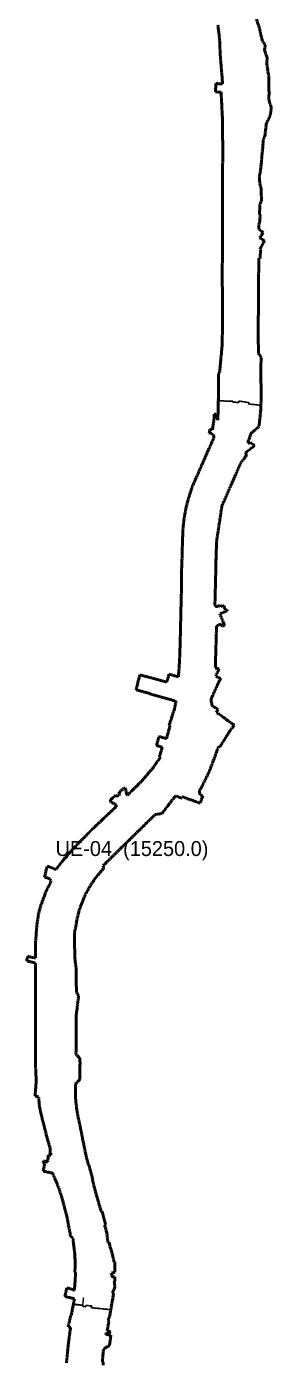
# Model space of a CAD drawing. Header units: metres. Extents: x 105146 to 106368, y 111783 to 118132.
# Drawn here: x 105874 to 106170, y 114895 to 116509 of the extents above; entities that cross this region are included whole.
import ezdxf
from ezdxf.enums import TextEntityAlignment as Align

# ---------------------------------------------------------------- set-up
doc = ezdxf.new("R2010")
doc.units = ezdxf.units.M
doc.linetypes.add('DASHED', pattern=[1.524, 1.27, -0.254])
for name, color, linetype, lineweight in [('00-BASE-LIMITE', 7, 'DASHED', 50), ('00-BASE-UE', 42, 'DASHED', 25), ('40-ROT-UE', 7, 'CONTINUOUS', 25)]:
    doc.layers.add(name, color=color, linetype=linetype, lineweight=lineweight)

msp = doc.modelspace()

# ---------------------------------------------------------------- linework, layer by layer
at = {"layer": '00-BASE-LIMITE'}
for points in [[(105922.2, 114894.3), (105922.3, 114897.7), (105922.4, 114898.6), (105922.7, 114900.6), (105923.9, 114913.8), (105924.5, 114918), (105925, 114922.3), (105927, 114936.8), (105924.2, 114937.9), (105924.5, 114939.1), (105924.5, 114939.1), (105925.1, 114942.1), (105925.2, 114942.4), (105925.3, 114942.8), (105925.3, 114942.9), (105925.3, 114942.9), (105925.8, 114945.2), (105925.9, 114945.6), (105926.1, 114946.4), (105926.1, 114946.6), (105926.6, 114948.4), (105926.6, 114948.4), (105926.6, 114948.5), (105927, 114949.9), (105927.1, 114950.2), (105928, 114953.1), (105928, 114953.2), (105928.1, 114953.7), (105928.1, 114953.9), (105928.8, 114956.9), (105928.8, 114957.1), (105928.9, 114957.5), (105929.3, 114959.7), (105929.3, 114959.7), (105929.3, 114959.7), (105929.5, 114960.5), (105929.7, 114961.4), (105930.1, 114963.8), (105930.2, 114963.9), (105930.2, 114963.9), (105930.4, 114965.2), (105931.2, 114968.9), (105931.4, 114970.2), (105931.7, 114971.7), (105926.7, 114972.9), (105926.4, 114973), (105926.2, 114973), (105926.1, 114973), (105926, 114973), (105920.1, 114974.4), (105922.5, 114984.9), (105931.7, 114982), (105932.4, 114993), (105932.5, 114993.3), (105932.5, 114994.4), (105932.5, 114994.4), (105932.5, 114994.6), (105932.5, 114994.6), (105932.7, 114997.6), (105932.7, 114997.7), (105932.8, 114998.6), (105932.8, 114999.4), (105933, 115003.6), (105932.1, 115003.9), (105932.4, 115008.4), (105932.4, 115008.4), (105932.4, 115008.4), (105932.4, 115008.7), (105932.4, 115008.7), (105932.4, 115008.7), (105932.5, 115009.2), (105932.5, 115009.4), (105932.5, 115013.6), (105932.5, 115013.6), (105932.5, 115013.6), (105932.5, 115016.2), (105932.5, 115016.6), (105932.5, 115016.9), (105932.4, 115019.4), (105932.4, 115019.4), (105932.4, 115019.4), (105932.3, 115021.4), (105932.3, 115021.4), (105932.1, 115024.1), (105932.1, 115024.1), (105932, 115026.1), (105931.8, 115027.8), (105931.6, 115029.7), (105931.5, 115030.2), (105931.3, 115032.1), (105931.2, 115033), (105930.9, 115035.2), (105930.8, 115035.9), (105930.4, 115038.9), (105930.4, 115039.2), (105930.1, 115042), (105930, 115042.9), (105929.8, 115043.7), (105929.8, 115043.8), (105930.2, 115045.3), (105928.6, 115045.5), (105928.2, 115047.2), (105927.1, 115047), (105926.6, 115049.5), (105924.2, 115062.2), (105924.1, 115063), (105924, 115063.2), (105923.8, 115064.6), (105923.5, 115065.9), (105922.7, 115069.7), (105922.4, 115071), (105922.3, 115071.6), (105921.6, 115074.9), (105921.6, 115075.1), (105921.3, 115076), (105920.5, 115079), (105920.5, 115079), (105919.8, 115081.4), (105919.5, 115082.3), (105919.5, 115082.5), (105916.3, 115094.2), (105913.5, 115103.6), (105913.2, 115104.3), (105910.8, 115110.1), (105910.8, 115110.3), (105910.7, 115110.4), (105910.1, 115111.9), (105910, 115112.3), (105909.9, 115112.4), (105908.9, 115114.9), (105908.3, 115116.2), (105908.3, 115116.2), (105908.2, 115116.3), (105907.9, 115117.1), (105905.1, 115123.5), (105904.6, 115123.6), (105904.3, 115123.7), (105899.4, 115124.6), (105899.2, 115124.7), (105893.9, 115125.9), (105894.4, 115128.4), (105895.9, 115135.7), (105893.8, 115136.2), (105894.3, 115138.2), (105897.4, 115137.6), (105899.3, 115137.2), (105899.5, 115138.9), (105899.7, 115140.7), (105899.9, 115142), (105900, 115142.5), (105900, 115142.8), (105900, 115143.2), (105900.1, 115143.3), (105900.1, 115143.9), (105900.3, 115145.6), (105903.1, 115145.2), (105903.1, 115145.8), (105903.1, 115147.5), (105902.2, 115147.8), (105902.3, 115148.5), (105902.3, 115148.5), (105902.3, 115148.9), (105902.4, 115149.4), (105902.4, 115149.4), (105902.4, 115150.1), (105902.4, 115150.1), (105902.5, 115150.7), (105902.4, 115152.3), (105902.4, 115152.4), (105902.2, 115152.9), (105902.2, 115152.9), (105902.2, 115152.9), (105902.2, 115153.1), (105902.2, 115153.2), (105900.7, 115158.6), (105900.6, 115158.7), (105900.6, 115158.8), (105900.6, 115158.9), (105900.4, 115159.7), (105900.2, 115160.4), (105899.5, 115163), (105899.2, 115164), (105899, 115164.9), (105898.3, 115167.5), (105898, 115168.7), (105897.7, 115169.8), (105896.3, 115175.3), (105896.2, 115175.7), (105896.2, 115176), (105896.1, 115176.2), (105896, 115176.5), (105896, 115176.8), (105893.9, 115184.9), (105893.8, 115185.3), (105893.7, 115185.7), (105893.5, 115186.4), (105892.8, 115189.3), (105891.5, 115194.4), (105891.4, 115194.6), (105889.5, 115203.7), (105888.6, 115212.6), (105888.4, 115215.6), (105884.2, 115216.6), (105884.2, 115216.8), (105884.9, 115226.9), (105885.5, 115235.1), (105885.1, 115243.8), (105884.8, 115250.5), (105884.8, 115250.8), (105884.6, 115256.5), (105884.6, 115256.5), (105884.6, 115262.9), (105884.6, 115262.9), (105884.6, 115263.5), (105884.6, 115264), (105884.6, 115264.5), (105884.6, 115271.9), (105884.6, 115271.9), (105884.5, 115272.5), (105884.5, 115272.7), (105884.5, 115272.7), (105884.5, 115278.5), (105884.5, 115278.8), (105884.5, 115278.8), (105884.6, 115291.1), (105884.6, 115291.3), (105884.6, 115291.3), (105884.6, 115291.4), (105884.6, 115299.9), (105884.6, 115300.1), (105884.6, 115300.2), (105884.6, 115300.2), (105884.6, 115305.9), (105884.6, 115306.1), (105884.6, 115306.2), (105884.6, 115306.3), (105884.6, 115315.2), (105884.6, 115335.4), (105884.6, 115348.2), (105884.6, 115352.3), (105884.7, 115377.4), (105874, 115379.9), (105875.3, 115385.4), (105880.5, 115384.2), (105880.6, 115384.2), (105884.7, 115383.5), (105884.6, 115389), (105884.6, 115389), (105884.6, 115389.1), (105884.6, 115389.2), (105884.6, 115396), (105884.6, 115396.1), (105884.6, 115396.1), (105884.6, 115396.3), (105884.8, 115402.9), (105884.8, 115402.9), (105884.8, 115402.9), (105884.8, 115402.9), (105884.8, 115403.1), (105885, 115407.5), (105885, 115407.5), (105885, 115407.6), (105885.1, 115407.8), (105885.4, 115411.1), (105885.4, 115411.2), (105885.6, 115414.9), (105885.6, 115415.1), (105885.7, 115415.8), (105885.7, 115415.8), (105885.7, 115415.8), (105885.7, 115415.8), (105885.7, 115415.8), (105885.7, 115415.8), (105885.7, 115415.8), (105885.7, 115415.9), (105885.7, 115416), (105886.4, 115423.8), (105886.4, 115423.8), (105886.4, 115423.8), (105886.4, 115424), (105886.4, 115424), (105886.5, 115424.8), (105887, 115428.6), (105887.1, 115428.8), (105888.2, 115436.6), (105888.2, 115436.8), (105888.3, 115437), (105891.6, 115448.6), (105891.6, 115448.7), (105891.6, 115448.7), (105891.7, 115448.8), (105895.9, 115459.9), (105895.9, 115460), (105895.9, 115460.1), (105897.3, 115464), (105897.4, 115464.1), (105897.4, 115464.1), (105900.9, 115471), (105900.9, 115471.1), (105901, 115471.2), (105903, 115475), (105903, 115475.2), (105903, 115475.4), (105903.2, 115477), (105902.8, 115477.7), (105902.4, 115478.7), (105901.6, 115479.2), (105901.5, 115479.3), (105901.3, 115479.4), (105901.2, 115479.4), (105901, 115479.6), (105900, 115479.8), (105897.6, 115480.5), (105897.6, 115480.5), (105897.4, 115480.5), (105897.2, 115480.6), (105895.5, 115481), (105898.8, 115494.5), (105909.4, 115490.5), (105916.2, 115499.2), (105916.7, 115499.9), (105917, 115500.2), (105917.5, 115500.9), (105917.5, 115500.9), (105919.3, 115503.1), (105919.3, 115503.1), (105919.3, 115503.2), (105919.3, 115503.2), (105919.4, 115503.3), (105920.1, 115504.1), (105920.4, 115503.9), (105921.3, 115505), (105921.7, 115505.6), (105922, 115505.9), (105922.3, 115506.4), (105922.5, 115506.5), (105922.5, 115506.6), (105924.7, 115509.3), (105925.1, 115509.8), (105926.2, 115511.1), (105926.5, 115511.4), (105927.4, 115512.4), (105927.5, 115512.5), (105927.7, 115512.6), (105927.7, 115512.7), (105928, 115513.1), (105928.5, 115513.6), (105928.7, 115513.8), (105928.8, 115514), (105929.1, 115514.2), (105932.1, 115517.4), (105932.4, 115517.7), (105932.5, 115517.8), (105934.7, 115520.2), (105936.2, 115521.8), (105936.6, 115522.2), (105939.3, 115525.1), (105939.8, 115525.6), (105941.4, 115527.2), (105944.2, 115529.9), (105946.3, 115532.1), (105947.1, 115532.8), (105951.6, 115537.4), (105954.5, 115540.2), (105954.7, 115540.4), (105955.4, 115541.1), (105955.5, 115541.2), (105955.7, 115541.4), (105955.8, 115541.5), (105959.8, 115545.3), (105959.9, 115545.4), (105960.4, 115545.9), (105963, 115548.3), (105963.3, 115548.6), (105964.3, 115549.6), (105964.4, 115549.7), (105965.1, 115550.3), (105966, 115551.2), (105966.7, 115551.9), (105966.8, 115552), (105969, 115554), (105969.6, 115554.6), (105971.6, 115556.5), (105971.8, 115556.7), (105972, 115556.9), (105973, 115557.8), (105973.1, 115557.9), (105974.1, 115558.9), (105975.1, 115559.8), (105975.3, 115560), (105976.3, 115560.9), (105977.3, 115561.9), (105977.4, 115561.9), (105977.4, 115562), (105977.5, 115562.1), (105980.4, 115564.8), (105982, 115566.3), (105982, 115566.4), (105982, 115566.4), (105982.1, 115566.6), (105982.2, 115567.2), (105982, 115567.9), (105981.9, 115568.1), (105981.9, 115568.3), (105981.8, 115568.3), (105981.8, 115568.5), (105980.7, 115569.2), (105978.8, 115570.4), (105978.7, 115570.5), (105978.6, 115570.5), (105977.7, 115571.1), (105976.7, 115571.6), (105975.2, 115572.6), (105974.5, 115572.9), (105975.9, 115575.3), (105981.3, 115579.9), (105983.3, 115579), (105985.2, 115579.9), (105986, 115581.3), (105985.8, 115583.8), (105991.3, 115588.5), (105993, 115588.9), (105993.4, 115587.3), (105993.4, 115587.3), (105993.4, 115587.3), (105993.8, 115585.7), (105993.8, 115585.7), (105994.1, 115584.3), (105994.1, 115584.2), (105994.1, 115584.2), (105994.7, 115582), (105994.7, 115581.9), (105995, 115580.7), (105995.3, 115580.5), (105995.7, 115580.2), (105996.1, 115580.5), (105996.1, 115580.5), (105996.1, 115580.6), (105996.1, 115580.6), (105997.4, 115581.9), (105997.5, 115581.9), (105997.9, 115582.4), (105999.2, 115583.6), (105999.2, 115583.7), (105999.6, 115584), (105999.6, 115584.1), (106001.1, 115585.5), (106001.6, 115586), (106001.6, 115586), (106003, 115587.4), (106003.4, 115587.8), (106003.5, 115587.9), (106005, 115589.4), (106005, 115589.4), (106005.3, 115589.7), (106005.3, 115589.7), (106006.9, 115591.3), (106006.9, 115591.3), (106007.3, 115591.6), (106007.3, 115591.6), (106009.2, 115593.5), (106009.5, 115593.9), (106009.5, 115593.9), (106009.6, 115593.9), (106010.9, 115595.3), (106011, 115595.3), (106011.3, 115595.6), (106011.5, 115595.8), (106011.5, 115595.8), (106014.5, 115599), (106014.5, 115599), (106015.2, 115599.8), (106015.5, 115600.1), (106015.5, 115600.1), (106017.7, 115602.6), (106018.9, 115604.1), (106018.9, 115604.1), (106019, 115604.2), (106022.8, 115609.1), (106025.5, 115611.7), (106026.9, 115613.8), (106027.1, 115613.9), (106027.1, 115614.1), (106027.1, 115614.1), (106029.6, 115617.6), (106029.6, 115617.6), (106029.7, 115617.7), (106031.1, 115619.7), (106031.1, 115619.7), (106031.3, 115620), (106031.4, 115620.1), (106033.3, 115622.9), (106033.4, 115623.1), (106033.4, 115623.1), (106034, 115623.9), (106035.7, 115626.3), (106034.5, 115626.7), (106034.6, 115627.1), (106034.6, 115627.1), (106034.9, 115628.3), (106034.9, 115628.4), (106035.1, 115628.9), (106035.9, 115631.8), (106036, 115632.2), (106036, 115632.3), (106036.7, 115634.8), (106036.9, 115635.4), (106036.9, 115635.5), (106037.6, 115637.9), (106037.7, 115638.3), (106036.4, 115638.7), (106036.1, 115638.8), (106033.7, 115639.4), (106033.7, 115639.4), (106033.7, 115639.5), (106030.8, 115640.3), (106034, 115651.1), (106039.3, 115649.6), (106039.7, 115649.5), (106042.2, 115648.7), (106042.8, 115648.6), (106047.3, 115664.7), (106046.3, 115665), (106047.2, 115667.9), (106047.5, 115668.7), (106049.7, 115675.9), (106052.5, 115684.2), (106054.5, 115693.6), (106006.2, 115707.6), (106010.7, 115725.5), (106018.4, 115723.6), (106026, 115721.7), (106032.7, 115719.9), (106033.4, 115719.7), (106041.9, 115717.1), (106043.1, 115716.7), (106045.9, 115726.3), (106050.2, 115725.2), (106057.4, 115723.4), (106057.6, 115726.9), (106057.6, 115726.9), (106057.6, 115727), (106057.6, 115727.1), (106058.3, 115736.6), (106058.3, 115736.7), (106058.3, 115736.8), (106058.6, 115742.1), (106058.6, 115742.3), (106059, 115749.5), (106059, 115749.5), (106059, 115749.7), (106059.2, 115757), (106059.2, 115757.1), (106059.2, 115757.2), (106059.4, 115766), (106059.4, 115766), (106059.4, 115766.1), (106059.7, 115774.9), (106059.7, 115775), (106059.9, 115781.7), (106059.9, 115781.9), (106060, 115789.3), (106060, 115789.5), (106060.2, 115795.6), (106060.2, 115795.9), (106060.3, 115801.6), (106060.3, 115801.9), (106060.6, 115816), (106060.6, 115816.4), (106060.7, 115820.3), (106060.7, 115820.4), (106060.7, 115820.9), (106061, 115825.9), (106061, 115826.5), (106061, 115826.5), (106061, 115828.1), (106060.9, 115834.2), (106060.9, 115834.5), (106061, 115836.9), (106061, 115839), (106061, 115839.5), (106061.1, 115846.4), (106061.1, 115846.8), (106061.3, 115859.6), (106061.3, 115859.6), (106061.4, 115860.1), (106061.7, 115867.4), (106061.7, 115870.9), (106061.7, 115871.5), (106062, 115880), (106062.1, 115880.6), (106062.2, 115887.2), (106062.3, 115887.9), (106062.6, 115897.5), (106062.6, 115898.2), (106062.9, 115903.1), (106063, 115904), (106063.1, 115905.1), (106063.7, 115910.6), (106063.8, 115911.5), (106064.8, 115918.1), (106064.9, 115918.8), (106064.9, 115918.8), (106066, 115924.7), (106066.1, 115925.3), (106066.7, 115927.9), (106066.8, 115928.5), (106068.1, 115934.2), (106068.3, 115934.6), (106070, 115940.8), (106070.1, 115941.2), (106072.1, 115947.1), (106072.2, 115947.4), (106074.3, 115953.4), (106074.4, 115953.7), (106076.9, 115959.6), (106077, 115959.8), (106080.9, 115968.7), (106081, 115968.9), (106085, 115977.9), (106085, 115978), (106085, 115978), (106089, 115987.1), (106089, 115987.2), (106089.1, 115987.2), (106093, 115996.2), (106093.1, 115996.3), (106093.1, 115996.4), (106097.1, 116005.4), (106097.1, 116005.4), (106097.1, 116005.6), (106099.9, 116011.7), (106099.9, 116011.8), (106099.9, 116011.9), (106099.9, 116012.2), (106100, 116013.1), (106100, 116013.4), (106099.9, 116014.2), (106099.6, 116014.8), (106099.4, 116015.2), (106099.3, 116015.5), (106099, 116015.8), (106098.7, 116016.1), (106097.1, 116017.1), (106096.9, 116017.2), (106096.3, 116017.6), (106095.2, 116017.8), (106094.5, 116017.9), (106095.2, 116022.1), (106095.3, 116022.3), (106098.3, 116021.7), (106100.2, 116032.6), (106100.2, 116033.2), (106100.3, 116034.8), (106100.3, 116036.7), (106100.3, 116040.6), (106103.1, 116040.7), (106103.6, 116037.9), (106104.8, 116033.2), (106105, 116033.2), (106105, 116039.7), (106105.3, 116040.4), (106105.3, 116043.4), (106105.4, 116048.1), (106105.5, 116052.8), (106105.6, 116067.2), (106105.6, 116070.1), (106105.7, 116081.9), (106105.7, 116083.5), (106105.7, 116085.2), (106105.7, 116085.5), (106105.8, 116089.1), (106105.8, 116089.5), (106105.8, 116089.5), (106106, 116089.8), (106107.1, 116091.1), (106107.9, 116100.7), (106108, 116100.9), (106108, 116101), (106108.1, 116102.5), (106108.1, 116102.5), (106108.1, 116102.8), (106108.1, 116103), (106109.4, 116115.5), (106109.4, 116115.9), (106109.9, 116121.4), (106110.2, 116124.5), (106110.3, 116125), (106110.3, 116127), (106110.3, 116132.2), (106110.4, 116138.8), (106110.4, 116139.2), (106110.4, 116150.9), (106110.4, 116151.3), (106110.4, 116166.9), (106110.4, 116166.9), (106110.4, 116167.4), (106110.4, 116177.2), (106110.4, 116177.7), (106110.4, 116190.2), (106110.4, 116190.8), (106110.3, 116203.5), (106110.3, 116204.1), (106110.3, 116216.7), (106110.3, 116217.4), (106110.5, 116231.1), (106110.5, 116231.8), (106110.5, 116236.7), (106110.5, 116237.4), (106110.5, 116238.2), (106110.6, 116249.7), (106110.6, 116250.5), (106110.5, 116261), (106110.5, 116261.7), (106110.5, 116268.5), (106110.5, 116272.5), (106110.4, 116275.2), (106110.4, 116275.9), (106110.5, 116285.5), (106110.5, 116286.1), (106110.5, 116296.4), (106110.5, 116297), (106110.5, 116304.8), (106110.5, 116305.3), (106110.6, 116314.1), (106110.6, 116314.7), (106110.5, 116320.5), (106110.5, 116321), (106110.6, 116327.2), (106110.6, 116327.6), (106110.5, 116335.3), (106110.6, 116335.7), (106110.6, 116340), (106110.8, 116344.9), (106110.8, 116346.7), (106110.8, 116347.6), (106110.8, 116352.3), (106110.8, 116356), (106110.9, 116360.5), (106110.9, 116364.1), (106110.8, 116368.5), (106110.8, 116368.8), (106110.8, 116370.4), (106110.8, 116370.8), (106110.7, 116373.6), (106110.7, 116374.2), (106110.7, 116379.1), (106110.7, 116379.9), (106110.7, 116380.7), (106110.7, 116385.1), (106110.6, 116393.1), (106110.6, 116393.6), (106110.4, 116399.7), (106110.3, 116401.5), (106110.1, 116404.4), (106109.9, 116409.5), (106109.9, 116410.1), (106109.7, 116414.3), (106109.5, 116417.9), (106109.3, 116421.8), (106108.8, 116429.6), (106102, 116430), (106102.7, 116440.2), (106108.4, 116439.8), (106110.7, 116439.7), (106109.1, 116459.9), (106107.8, 116475.1), (106107.4, 116485.7), (106107.1, 116494.3), (106104.9, 116511.2)], [(106151.7, 116518.1), (106155.3, 116506.2), (106158.7, 116491.5), (106162.2, 116486.5), (106161.3, 116480.8), (106164.5, 116470.8), (106164.1, 116465), (106165.4, 116454.5), (106166.5, 116449.2), (106166.6, 116433.1), (106166.9, 116427.7), (106166.3, 116422.5), (106167.4, 116417.4), (106169.5, 116411.8), (106169, 116406.4), (106168.1, 116401.4), (106163.5, 116391.7), (106161.8, 116376.8), (106159.7, 116372), (106159.3, 116362.1), (106158.5, 116357.2), (106157.8, 116347.5), (106156.8, 116337.7), (106156.2, 116332.8), (106155, 116328.2), (106155.2, 116325.1), (106155.8, 116318.8), (106157.1, 116313.9), (106157.4, 116307.3), (106157.6, 116298.8), (106155.8, 116293.8), (106155.3, 116284.1), (106156, 116279.1), (106155.5, 116273.9), (106154.4, 116268.9), (106154.3, 116264.5), (106159.8, 116259.9), (106156.1, 116254.5), (106155.6, 116253.8), (106160.3, 116250.7), (106161.4, 116250), (106160.9, 116249.1), (106160.6, 116248.7), (106158.3, 116244.8), (106157.7, 116243.3), (106156.4, 116241.1), (106155.9, 116239.7), (106156.8, 116239.1), (106156.2, 116234), (106156.1, 116228.8), (106154.4, 116229.1), (106153.7, 116139), (106153.5, 116134), (106153.7, 116129), (106154.1, 116119), (106153.9, 116114.3), (106157.3, 116109.3), (106157, 116099.1), (106156.7, 116089), (106157.2, 116074.7), (106157.3, 116068.9), (106157, 116048.3), (106155.3, 116031.4), (106154.9, 116027.7), (106155, 116026), (106144.8, 116017.2), (106143.2, 116012.1), (106141.4, 116007.2), (106141.4, 116006.9), (106141.4, 116006.7), (106141.4, 116006.5), (106141.5, 116006.3), (106141.6, 116006.1), (106141.8, 116005.9), (106141.9, 116005.8), (106142.1, 116005.7), (106142.3, 116005.6), (106142.6, 116005.6), (106142.8, 116005.6), (106143, 116005.6), (106143.2, 116005.7), (106143.4, 116005.8), (106144.4, 116006.6), (106145.3, 116005.5), (106149.6, 116002.6), (106138.1, 115993.9), (106140, 115991.4), (106138.9, 115990), (106135, 115984.9), (106132.3, 115981.1), (106132.2, 115980.7), (106109.8, 115929.7), (106109.1, 115925), (106107.2, 115912.1), (106105.6, 115901.6), (106104.5, 115894), (106103.4, 115886.2), (106103.1, 115876), (106103.1, 115875.6), (106103, 115874.4), (106103, 115873.2), (106102.9, 115872), (106102.9, 115870.8), (106102.9, 115869.6), (106102.8, 115868.4), (106102.8, 115867.1), (106102.8, 115865.9), (106102.7, 115864.7), (106102.7, 115863.5), (106102.7, 115862.3), (106102.7, 115861.1), (106101.4, 115810.4), (106101.5, 115810), (106101.6, 115809.6), (106101.7, 115809.3), (106102, 115809), (106102.2, 115808.7), (106102.6, 115808.5), (106102.9, 115808.3), (106103.3, 115808.2), (106103.7, 115808.1), (106104.1, 115808.1), (106107, 115809.1), (106107.6, 115810.3), (106108.5, 115808.1), (106111.9, 115809.5), (106114.1, 115804.1), (106115.5, 115804.7), (106116.2, 115803), (106114.8, 115802.4), (106107.3, 115799.3), (106111.5, 115789.4), (106113.1, 115785.4), (106110, 115784.2), (106108.5, 115787.2), (106103.4, 115784.5), (106103, 115772.1), (106102.5, 115754.3), (106102, 115738.3), (106101.9, 115733.6), (106105.1, 115733.4), (106106.3, 115732.8), (106104.8, 115729.3), (106102.4, 115723.8), (106108.5, 115721.1), (106108.5, 115721.1), (106108.1, 115719.9), (106107.3, 115719.6), (106105.4, 115715.3), (106105.1, 115714.8), (106104.2, 115712.7), (106104.1, 115712.5), (106104.1, 115712.5), (106104, 115712.4), (106099.8, 115703.2), (106099.7, 115702.9), (106099.5, 115702.5), (106096.7, 115696.1), (106097.5, 115690.2), (106097.5, 115690.2), (106097.6, 115689.6), (106097.7, 115688.4), (106105.3, 115683.8), (106103, 115680.7), (106104.1, 115679.9), (106112, 115674), (106117.9, 115669.7), (106121.4, 115667.3), (106124.6, 115665), (106119.1, 115657), (106115.8, 115652), (106113.2, 115647.9), (106110.5, 115643.6), (106107.9, 115639.4), (106107.5, 115638.8), (106106.7, 115639.3), (106104.7, 115636.3), (106100.9, 115625.7), (106098.2, 115618.2), (106095.3, 115610.9), (106093.5, 115606.8), (106092, 115603.5), (106088.5, 115596.2), (106084.8, 115589.1), (106082.9, 115585.6), (106082.8, 115583.4), (106083.8, 115580.6), (106084, 115580.4), (106086.8, 115579.3), (106083.6, 115570.5), (106076.5, 115573.1), (106073.9, 115574), (106066.7, 115576.6), (106062.4, 115578.3), (106061.7, 115576.5), (106054.4, 115579.2), (106054.3, 115579.1), (106053.3, 115578.8), (106052.6, 115577.9), (106044.4, 115567.2), (106037.5, 115558.1), (106036.4, 115558), (106030.1, 115556.7), (106028.4, 115556.1), (106020.6, 115548.3), (106018.5, 115546.3), (106012.6, 115540.4), (106007.9, 115535.8), (106002.7, 115530.7), (105998.6, 115526.7), (105998.5, 115526.5), (105997.8, 115525.9), (105994.5, 115522.7), (105987.4, 115515.7), (105981.9, 115510.3), (105976.7, 115505.2), (105970.6, 115499.2), (105966.2, 115494.9), (105967.6, 115492.4), (105963, 115487.3), (105957.2, 115480.3), (105954.1, 115475.8), (105950.8, 115470.7), (105948.6, 115466.7), (105946.2, 115463.1), (105944.7, 115459.8), (105942.6, 115454.6), (105941.8, 115452.9), (105939.6, 115447.1), (105937.9, 115442.5), (105936.9, 115439), (105935.8, 115434.1), (105934.4, 115428.9), (105933.9, 115424.4), (105932, 115415.5), (105931.7, 115411.1), (105931.9, 115406.1), (105931.8, 115399.9), (105931.9, 115396.8), (105932, 115391.9), (105932.2, 115384.7), (105932.8, 115377.1), (105933.6, 115372), (105933.6, 115365.9), (105933.6, 115362), (105933.7, 115354.7), (105934, 115348.4), (105934.1, 115342.2), (105936.5, 115337.6), (105936.7, 115337.1), (105936.1, 115333), (105935.2, 115326.8), (105934.9, 115321.8), (105934, 115317), (105933.9, 115313.3), (105933.9, 115306.9), (105933.8, 115301.9), (105933.9, 115296.9), (105933.8, 115291.9), (105933.7, 115285.8), (105933.7, 115276.9), (105933.5, 115267.3), (105938, 115262.4), (105938.5, 115256.9), (105938.2, 115251.9), (105938.3, 115247), (105938.3, 115236.7), (105933.2, 115231.8), (105932.9, 115222.8), (105932.9, 115218.1), (105933.1, 115213.6), (105933.7, 115207.1), (105934.5, 115200), (105935.4, 115195.1), (105936.1, 115190.5), (105936.2, 115190.2), (105938.2, 115181.7), (105941.5, 115165.4), (105941.6, 115164.6), (105942.4, 115161.2), (105943.5, 115155.4), (105945.1, 115147.4), (105946, 115144.1), (105945.9, 115144), (105946.3, 115142.1), (105948.7, 115133), (105949.2, 115133.2), (105953.5, 115117.2), (105953, 115117.1), (105957.2, 115100.8), (105958.6, 115095.4), (105961, 115087.2), (105963.5, 115078.2), (105963.6, 115078), (105963.7, 115077.8), (105963.9, 115077.6), (105964.1, 115077.4), (105964.3, 115077.3), (105964.6, 115077.2), (105964.8, 115077.1), (105965.1, 115077.1), (105967, 115069.8), (105969.3, 115061.5), (105969.1, 115061.4), (105968.9, 115061.2), (105968.7, 115061.1), (105968.6, 115060.9), (105968.5, 115060.7), (105968.4, 115060.4), (105968.4, 115060.2), (105968.4, 115060), (105968.5, 115059.8), (105970.7, 115051.4), (105971.5, 115044.6), (105972.3, 115039.4), (105973.6, 115039.9), (105973.8, 115039.4), (105974.5, 115035), (105975, 115033.3), (105975.3, 115033.4), (105976.5, 115029), (105978.2, 115022.2), (105978.7, 115020.2), (105979.8, 115015.7), (105980.3, 115015.8), (105980.3, 115014.6), (105980.4, 115010.2), (105980.5, 115007.9), (105980.6, 115004.2), (105980.6, 115003.7), (105976.2, 115002.8), (105977.5, 114997.8), (105980.5, 114998.3), (105980.4, 114993.1), (105979.8, 114993), (105980.3, 114987.6), (105980.3, 114985.9), (105979.7, 114982.4), (105979.2, 114982), (105978.7, 114981.6), (105978.4, 114981.2), (105978.2, 114980.8), (105978.1, 114980.4), (105978, 114979.9), (105978, 114979.5), (105978.1, 114979), (105978.2, 114978.6), (105978.4, 114978.2), (105978.7, 114977.9), (105978.9, 114977.7), (105974.1, 114949.7), (105973.1, 114948.2), (105972.8, 114947.5), (105972.7, 114946.8), (105972.6, 114946), (105972.7, 114945.3), (105972.8, 114944.5), (105973.1, 114943.8), (105971.3, 114933), (105974, 114932.1), (105975.5, 114931.9), (105972.7, 114930), (105969.9, 114930.4), (105969.6, 114928.6), (105972.5, 114928.2), (105975.7, 114927.7), (105974.4, 114917.8), (105973.9, 114914.6), (105972.2, 114914.5), (105967.7, 114911.1), (105966.6, 114909.5), (105965.4, 114896), (105965.5, 114895.8), (105965.6, 114895.6), (105965.7, 114895.4), (105965.9, 114895.3), (105966.1, 114895.2), (105966.3, 114895.1), (105966.5, 114895), (105966.3, 114891.6)]]:
    msp.add_lwpolyline(points, dxfattribs=at)
at = {"layer": '00-BASE-UE'}
for points in [[(106151.7, 116518.1), (106155.3, 116506.2), (106158.7, 116491.5), (106162.2, 116486.5), (106161.3, 116480.8), (106164.5, 116470.8), (106164.1, 116465), (106165.4, 116454.5), (106166.5, 116449.2), (106166.6, 116433.1), (106166.9, 116427.7), (106166.3, 116422.5), (106167.4, 116417.4), (106169.5, 116411.8), (106169, 116406.4), (106168.1, 116401.4), (106163.5, 116391.7), (106161.8, 116376.8), (106159.7, 116372), (106159.3, 116362.1), (106158.5, 116357.2), (106157.8, 116347.5), (106156.8, 116337.7), (106156.2, 116332.8), (106155, 116328.2), (106155.2, 116325.1), (106155.8, 116318.8), (106157.1, 116313.9), (106157.4, 116307.3), (106157.6, 116298.8), (106155.8, 116293.8), (106155.3, 116284.1), (106156, 116279.1), (106155.5, 116273.9), (106154.4, 116268.9), (106154.3, 116264.5), (106159.8, 116259.9), (106156.1, 116254.5), (106155.6, 116253.8), (106160.3, 116250.7), (106161.4, 116250), (106160.9, 116249.1), (106160.6, 116248.7), (106158.3, 116244.8), (106157.7, 116243.3), (106156.4, 116241.1), (106155.9, 116239.7), (106156.8, 116239.1), (106156.2, 116234), (106156.1, 116228.8), (106154.4, 116229.1), (106153.7, 116139), (106153.5, 116134), (106153.7, 116129), (106154.1, 116119), (106153.9, 116114.3), (106157.3, 116109.3), (106157, 116099.1), (106156.7, 116089), (106157.2, 116074.7), (106157.3, 116068.9), (106157, 116051.3), (106142.1, 116053), (106142.2, 116053.5), (106142.3, 116054.6), (106142.3, 116054.6), (106140.6, 116054.9), (106133.7, 116056), (106130.4, 116056.5), (106130.3, 116054.8), (106123.3, 116055.1), (106122.9, 116055.1), (106122.9, 116055.5), (106123, 116056.2), (106116.7, 116056.4), (106110.8, 116056.6), (106105.5, 116056.8), (106105.6, 116067.2), (106105.6, 116070.1), (106105.7, 116081.9), (106105.7, 116083.5), (106105.7, 116085.2), (106105.7, 116085.5), (106105.8, 116089.1), (106105.8, 116089.5), (106105.8, 116089.5), (106106, 116089.8), (106107.1, 116091.1), (106107.9, 116100.7), (106108, 116100.9), (106108, 116101), (106108.1, 116102.5), (106108.1, 116102.5), (106108.1, 116102.8), (106108.1, 116103), (106109.4, 116115.5), (106109.4, 116115.9), (106109.9, 116121.4), (106110.2, 116124.5), (106110.3, 116125), (106110.3, 116127), (106110.3, 116132.2), (106110.4, 116138.8), (106110.4, 116139.2), (106110.4, 116150.9), (106110.4, 116151.3), (106110.4, 116166.9), (106110.4, 116166.9), (106110.4, 116167.4), (106110.4, 116177.2), (106110.4, 116177.7), (106110.4, 116190.2), (106110.4, 116190.8), (106110.3, 116203.5), (106110.3, 116204.1), (106110.3, 116216.7), (106110.3, 116217.4), (106110.5, 116231.1), (106110.5, 116231.8), (106110.5, 116236.7), (106110.5, 116237.4), (106110.5, 116238.2), (106110.6, 116249.7), (106110.6, 116250.5), (106110.5, 116261), (106110.5, 116261.7), (106110.5, 116268.5), (106110.5, 116272.5), (106110.4, 116275.2), (106110.4, 116275.9), (106110.5, 116285.5), (106110.5, 116286.1), (106110.5, 116296.4), (106110.5, 116297), (106110.5, 116304.8), (106110.5, 116305.3), (106110.6, 116314.1), (106110.6, 116314.7), (106110.5, 116320.5), (106110.5, 116321), (106110.6, 116327.2), (106110.6, 116327.6), (106110.5, 116335.3), (106110.6, 116335.7), (106110.6, 116340), (106110.8, 116344.9), (106110.8, 116346.7), (106110.8, 116347.6), (106110.8, 116352.3), (106110.8, 116356), (106110.9, 116360.5), (106110.9, 116364.1), (106110.8, 116368.5), (106110.8, 116368.8), (106110.8, 116370.4), (106110.8, 116370.8), (106110.7, 116373.6), (106110.7, 116374.2), (106110.7, 116379.1), (106110.7, 116379.9), (106110.7, 116380.7), (106110.7, 116385.1), (106110.6, 116393.1), (106110.6, 116393.6), (106110.4, 116399.7), (106110.3, 116401.5), (106110.1, 116404.4), (106109.9, 116409.5), (106109.9, 116410.1), (106109.7, 116414.3), (106109.5, 116417.9), (106109.3, 116421.8), (106108.8, 116429.6), (106102, 116430), (106102.7, 116440.2), (106108.4, 116439.8), (106110.7, 116439.7), (106109.1, 116459.9), (106107.8, 116475.1), (106107.4, 116485.7), (106107.1, 116494.3), (106104.9, 116511.2)], [(105922.2, 114894.3), (105922.3, 114897.7), (105922.4, 114898.6), (105922.7, 114900.6), (105923.9, 114913.8), (105924.5, 114918), (105925, 114922.3), (105927, 114936.8), (105924.2, 114937.9), (105924.5, 114939.1), (105924.5, 114939.1), (105925.1, 114942.1), (105925.2, 114942.4), (105925.3, 114942.8), (105925.3, 114942.9), (105925.3, 114942.9), (105925.8, 114945.2), (105925.9, 114945.6), (105926.1, 114946.4), (105926.1, 114946.6), (105926.6, 114948.4), (105926.6, 114948.4), (105926.6, 114948.5), (105927, 114949.9), (105927.1, 114950.2), (105928, 114953.1), (105928, 114953.2), (105928.1, 114953.7), (105928.1, 114953.9), (105928.8, 114956.9), (105928.8, 114957.1), (105928.9, 114957.5), (105929.3, 114959.7), (105929.3, 114959.7), (105929.3, 114959.7), (105929.5, 114960.5), (105929.7, 114961.4), (105930.1, 114963.8), (105930.2, 114963.9), (105930.2, 114963.9), (105930.4, 114964.9), (105930.4, 114965.2), (105933, 114964.7), (105933, 114964.7), (105935.3, 114964.4), (105941.2, 114963.8), (105941.8, 114963.8), (105941.7, 114962.4), (105945.2, 114962), (105945.3, 114963.7), (105952.5, 114963), (105952.4, 114961.9), (105952.3, 114960.9), (105952.3, 114960.8), (105975.6, 114958.4), (105974.7, 114953.1), (105974.1, 114949.7), (105973.1, 114948.2), (105972.8, 114947.5), (105972.7, 114946.8), (105972.6, 114946), (105972.7, 114945.3), (105972.8, 114944.5), (105973.1, 114943.8), (105971.3, 114933), (105974, 114932.1), (105975.5, 114931.9), (105972.7, 114930), (105969.9, 114930.4), (105969.6, 114928.6), (105972.5, 114928.2), (105975.7, 114927.7), (105974.4, 114917.8), (105973.9, 114914.6), (105972.2, 114914.5), (105967.7, 114911.1), (105966.6, 114909.5), (105965.4, 114896), (105965.5, 114895.8), (105965.6, 114895.6), (105965.7, 114895.4), (105965.9, 114895.3), (105966.1, 114895.2), (105966.3, 114895.1), (105966.5, 114895), (105966.3, 114891.6)]]:
    msp.add_lwpolyline(points, dxfattribs=at)
msp.add_lwpolyline([(106110.8, 116056.6), (106116.7, 116056.4), (106123, 116056.2), (106122.9, 116055.5), (106122.9, 116055.1), (106130.3, 116054.7), (106130.3, 116054.8), (106130.4, 116055.6), (106130.4, 116056.5), (106140.6, 116054.9), (106142.3, 116054.6), (106142.2, 116053.5), (106142.1, 116053), (106157, 116051.3), (106157, 116048.3), (106155.3, 116031.4), (106154.9, 116027.7), (106155, 116026), (106144.8, 116017.2), (106143.2, 116012.1), (106141.4, 116007.2), (106141.4, 116006.9), (106141.4, 116006.7), (106141.4, 116006.5), (106141.5, 116006.3), (106141.6, 116006.1), (106141.8, 116005.9), (106141.9, 116005.8), (106142.1, 116005.7), (106142.3, 116005.6), (106142.6, 116005.6), (106142.8, 116005.6), (106143, 116005.6), (106143.2, 116005.7), (106143.4, 116005.8), (106144.4, 116006.6), (106145.3, 116005.5), (106149.6, 116002.6), (106138.1, 115993.9), (106140, 115991.4), (106138.9, 115990), (106135, 115984.9), (106132.3, 115981.1), (106132.2, 115980.7), (106109.8, 115929.7), (106109.1, 115925), (106107.2, 115912.1), (106105.6, 115901.6), (106104.5, 115894), (106103.4, 115886.2), (106103.1, 115876), (106103.1, 115875.6), (106103, 115874.4), (106103, 115873.2), (106102.9, 115872), (106102.9, 115870.8), (106102.9, 115869.6), (106102.8, 115868.4), (106102.8, 115867.1), (106102.8, 115865.9), (106102.7, 115864.7), (106102.7, 115863.5), (106102.7, 115862.3), (106102.7, 115861.1), (106101.4, 115810.4), (106101.5, 115810), (106101.6, 115809.6), (106101.7, 115809.3), (106102, 115809), (106102.2, 115808.7), (106102.6, 115808.5), (106102.9, 115808.3), (106103.3, 115808.2), (106103.7, 115808.1), (106104.1, 115808.1), (106107, 115809.1), (106107.6, 115810.3), (106108.5, 115808.1), (106111.9, 115809.5), (106114.1, 115804.1), (106115.5, 115804.7), (106116.2, 115803), (106114.8, 115802.4), (106107.3, 115799.3), (106111.5, 115789.4), (106113.1, 115785.4), (106110, 115784.2), (106108.5, 115787.2), (106103.4, 115784.5), (106103, 115772.1), (106102.7, 115760.1), (106102.4, 115750.1), (106102, 115738.3), (106101.9, 115733.6), (106105.1, 115733.4), (106106.3, 115732.8), (106104.8, 115729.3), (106102.4, 115723.8), (106108.5, 115721.1), (106108.5, 115721.1), (106108.1, 115719.9), (106107.3, 115719.6), (106105.4, 115715.3), (106105.1, 115714.8), (106104.2, 115712.7), (106104.1, 115712.5), (106104.1, 115712.5), (106104, 115712.4), (106099.8, 115703.2), (106099.7, 115702.9), (106099.5, 115702.5), (106096.7, 115696.1), (106097.5, 115690.2), (106097.5, 115690.2), (106097.6, 115689.6), (106097.7, 115688.4), (106105.3, 115683.8), (106103, 115680.7), (106104.1, 115679.9), (106112, 115674), (106117.9, 115669.7), (106121.4, 115667.3), (106124.6, 115665), (106119.1, 115657), (106115.8, 115652), (106113.2, 115647.9), (106110.5, 115643.6), (106107.9, 115639.4), (106107.5, 115638.8), (106106.7, 115639.3), (106104.7, 115636.3), (106100.9, 115625.7), (106098.2, 115618.2), (106095.3, 115610.9), (106093.5, 115606.8), (106092, 115603.5), (106088.5, 115596.2), (106084.8, 115589.1), (106082.9, 115585.6), (106082.8, 115583.4), (106083.8, 115580.6), (106084, 115580.4), (106086.8, 115579.3), (106083.6, 115570.5), (106076.5, 115573.1), (106073.9, 115574), (106066.7, 115576.6), (106062.4, 115578.3), (106061.7, 115576.5), (106054.4, 115579.2), (106054.3, 115579.1), (106053.3, 115578.8), (106052.6, 115577.9), (106044.4, 115567.2), (106037.5, 115558.1), (106036.4, 115558), (106030.1, 115556.7), (106028.4, 115556.1), (106020.6, 115548.3), (106018.5, 115546.3), (106012.6, 115540.4), (106007.9, 115535.8), (106002.7, 115530.7), (105998.6, 115526.7), (105998.5, 115526.5), (105997.8, 115525.9), (105994.5, 115522.7), (105987.4, 115515.7), (105981.9, 115510.3), (105976.7, 115505.2), (105970.6, 115499.2), (105966.2, 115494.9), (105967.6, 115492.4), (105963, 115487.3), (105957.2, 115480.3), (105954.1, 115475.8), (105950.8, 115470.7), (105948.6, 115466.7), (105946.2, 115463.1), (105944.7, 115459.8), (105942.6, 115454.6), (105941.8, 115452.9), (105939.6, 115447.1), (105937.9, 115442.5), (105936.9, 115439), (105935.8, 115434.1), (105934.4, 115428.9), (105933.9, 115424.4), (105932, 115415.5), (105931.7, 115411.1), (105931.9, 115406.1), (105931.8, 115399.9), (105931.9, 115396.8), (105932, 115391.9), (105932.2, 115384.7), (105932.8, 115377.1), (105933.6, 115372), (105933.6, 115365.9), (105933.6, 115362), (105933.7, 115354.7), (105934, 115348.4), (105934.1, 115342.2), (105936.5, 115337.6), (105936.7, 115337.1), (105936.1, 115333), (105935.2, 115326.8), (105934.9, 115321.8), (105934, 115317), (105933.9, 115313.3), (105933.9, 115306.9), (105933.8, 115301.9), (105933.9, 115296.9), (105933.8, 115291.9), (105933.7, 115285.8), (105933.7, 115276.9), (105933.5, 115267.3), (105938, 115262.4), (105938.5, 115256.9), (105938.2, 115251.9), (105938.3, 115247), (105938.3, 115236.7), (105933.2, 115231.8), (105932.9, 115222.8), (105932.9, 115218.1), (105933.1, 115213.6), (105933.7, 115207.1), (105934.5, 115200), (105935.4, 115195.1), (105936.1, 115190.5), (105936.2, 115190.2), (105938.2, 115181.7), (105941.5, 115165.4), (105941.6, 115164.6), (105942.4, 115161.2), (105943.5, 115155.4), (105945.1, 115147.4), (105946, 115144.1), (105945.9, 115144), (105946.3, 115142.1), (105948.7, 115133), (105949.2, 115133.2), (105953.5, 115117.2), (105953, 115117.1), (105957.2, 115100.8), (105958.6, 115095.4), (105961, 115087.2), (105963.5, 115078.2), (105963.6, 115078), (105963.7, 115077.8), (105963.9, 115077.6), (105964.1, 115077.4), (105964.3, 115077.3), (105964.6, 115077.2), (105964.8, 115077.1), (105965.1, 115077.1), (105967, 115069.8), (105969.3, 115061.5), (105969.1, 115061.4), (105968.9, 115061.2), (105968.7, 115061.1), (105968.6, 115060.9), (105968.5, 115060.7), (105968.4, 115060.4), (105968.4, 115060.2), (105968.4, 115060), (105968.5, 115059.8), (105970.7, 115051.4), (105971.5, 115044.6), (105972.3, 115039.4), (105973.6, 115039.9), (105973.8, 115039.4), (105974.5, 115035), (105975, 115033.3), (105975.3, 115033.4), (105976.5, 115029), (105978.2, 115022.2), (105978.7, 115020.2), (105979.8, 115015.7), (105980.3, 115015.8), (105980.3, 115014.6), (105980.4, 115010.2), (105980.5, 115007.9), (105980.6, 115004.2), (105980.6, 115003.7), (105976.2, 115002.8), (105977.5, 114997.8), (105980.5, 114998.3), (105980.4, 114993.1), (105979.8, 114993), (105980.3, 114987.6), (105980.3, 114985.9), (105979.7, 114982.4), (105979.2, 114982), (105978.7, 114981.6), (105978.4, 114981.2), (105978.2, 114980.8), (105978.1, 114980.4), (105978, 114979.9), (105978, 114979.5), (105978.1, 114979), (105978.2, 114978.6), (105978.4, 114978.2), (105978.7, 114977.9), (105978.9, 114977.7), (105975.6, 114958.4), (105965.7, 114959.5), (105956, 114960.5), (105952.3, 114960.9), (105952.4, 114961.9), (105952.5, 114963), (105945.3, 114963.7), (105945.2, 114962), (105941.7, 114962.4), (105941.8, 114963.8), (105942.7, 114972.5), (105942.7, 114972.5), (105942.7, 114972.5), (105942.7, 114972.5), (105942.7, 114972.5), (105942.7, 114972.6), (105942.6, 114972.6), (105942.6, 114972.6), (105942.6, 114972.6), (105942.6, 114972.6), (105942.6, 114972.6), (105942.5, 114972.6), (105942.5, 114972.6), (105942.5, 114972.6), (105942.5, 114972.6), (105942.5, 114972.5), (105942.5, 114972.5), (105942.5, 114972.5), (105942.5, 114972.5), (105942.4, 114972.5), (105942, 114967.9), (105941.6, 114963.8), (105941.2, 114963.8), (105930.4, 114965.2), (105931.7, 114971.7), (105920.1, 114974.4), (105921.3, 114979.6), (105922.5, 114984.9), (105931.7, 114982), (105932.4, 114993), (105932.5, 114993.3), (105932.5, 114994.4), (105932.5, 114994.4), (105932.5, 114994.6), (105932.5, 114994.6), (105932.7, 114997.6), (105932.7, 114997.7), (105932.8, 114998.6), (105932.8, 114999.4), (105933, 115003.6), (105932.1, 115003.9), (105932.4, 115008.4), (105932.4, 115008.4), (105932.4, 115008.4), (105932.4, 115008.7), (105932.4, 115008.7), (105932.5, 115009.2), (105932.5, 115009.4), (105932.5, 115013.6), (105932.5, 115013.6), (105932.5, 115013.6), (105932.5, 115016.2), (105932.5, 115016.6), (105932.5, 115016.9), (105932.4, 115019.4), (105932.4, 115019.4), (105932.3, 115021.4), (105932.3, 115021.4), (105932.1, 115024.1), (105932.1, 115024.1), (105932, 115026.1), (105931.8, 115027.8), (105931.6, 115029.7), (105931.5, 115030.2), (105931.3, 115032.1), (105931.2, 115033), (105930.9, 115035.2), (105930.8, 115035.9), (105930.4, 115038.9), (105930.4, 115039.2), (105930.1, 115042), (105930, 115042.9), (105929.8, 115043.7), (105929.8, 115043.8), (105930.2, 115045.3), (105928.6, 115045.5), (105928.2, 115047.2), (105927.1, 115047), (105926.6, 115049.5), (105924.2, 115062.2), (105924.1, 115063), (105924, 115063.2), (105923.8, 115064.6), (105923.5, 115065.9), (105922.7, 115069.7), (105922.4, 115071), (105922.3, 115071.6), (105921.6, 115074.9), (105921.6, 115075.1), (105921.3, 115076), (105920.5, 115079), (105920.5, 115079), (105919.8, 115081.4), (105919.5, 115082.3), (105919.5, 115082.5), (105916.3, 115094.2), (105913.5, 115103.6), (105913.2, 115104.3), (105910.8, 115110.1), (105910.8, 115110.3), (105910.7, 115110.4), (105910.1, 115111.9), (105910, 115112.3), (105909.9, 115112.4), (105908.9, 115114.9), (105908.3, 115116.2), (105908.3, 115116.2), (105908.2, 115116.3), (105907.9, 115117.1), (105905.1, 115123.5), (105904.6, 115123.6), (105904.3, 115123.7), (105899.4, 115124.6), (105899.2, 115124.7), (105893.9, 115125.9), (105894.4, 115128.4), (105895.9, 115135.7), (105893.8, 115136.2), (105894.3, 115138.2), (105897.4, 115137.6), (105899.3, 115137.2), (105899.5, 115138.9), (105899.7, 115140.7), (105899.9, 115142), (105900, 115142.5), (105900, 115142.8), (105900, 115143.2), (105900.1, 115143.3), (105900.1, 115143.9), (105900.3, 115145.6), (105903.1, 115145.2), (105903.1, 115145.8), (105903.1, 115147.5), (105902.2, 115147.8), (105902.3, 115148.5), (105902.3, 115148.5), (105902.3, 115148.9), (105902.4, 115149.4), (105902.4, 115149.4), (105902.4, 115150.1), (105902.4, 115150.1), (105902.5, 115150.7), (105902.4, 115152.3), (105902.4, 115152.4), (105902.2, 115152.9), (105902.2, 115152.9), (105902.2, 115152.9), (105902.2, 115153.1), (105902.2, 115153.2), (105900.7, 115158.6), (105900.6, 115158.7), (105900.6, 115158.8), (105900.6, 115158.9), (105900.4, 115159.7), (105900.2, 115160.4), (105899.5, 115163), (105899.2, 115164), (105899, 115164.9), (105898.3, 115167.5), (105898, 115168.7), (105897.7, 115169.8), (105896.3, 115175.3), (105896.2, 115175.7), (105896.2, 115176), (105896.1, 115176.2), (105896, 115176.5), (105896, 115176.8), (105893.9, 115184.9), (105893.8, 115185.3), (105893.7, 115185.7), (105893.5, 115186.4), (105892.8, 115189.3), (105891.5, 115194.4), (105891.4, 115194.6), (105889.5, 115203.7), (105888.6, 115212.6), (105888.4, 115215.6), (105884.2, 115216.6), (105884.2, 115216.8), (105884.9, 115226.9), (105885.5, 115235.1), (105885.1, 115243.8), (105884.8, 115250.5), (105884.8, 115250.8), (105884.6, 115256.5), (105884.6, 115256.5), (105884.6, 115262.9), (105884.6, 115262.9), (105884.6, 115263.5), (105884.6, 115264), (105884.6, 115264.5), (105884.6, 115271.9), (105884.6, 115271.9), (105884.5, 115272.5), (105884.5, 115272.7), (105884.5, 115272.7), (105884.5, 115278.5), (105884.5, 115278.8), (105884.5, 115278.8), (105884.6, 115291.1), (105884.6, 115291.3), (105884.6, 115291.3), (105884.6, 115291.4), (105884.6, 115299.9), (105884.6, 115300.1), (105884.6, 115300.2), (105884.6, 115300.2), (105884.6, 115305.9), (105884.6, 115306.1), (105884.6, 115306.2), (105884.6, 115306.3), (105884.6, 115315.2), (105884.6, 115335.4), (105884.6, 115348.2), (105884.6, 115352.3), (105884.7, 115377.4), (105874, 115379.9), (105875.3, 115385.4), (105880.5, 115384.2), (105880.6, 115384.2), (105884.7, 115383.5), (105884.6, 115389), (105884.6, 115389), (105884.6, 115389.1), (105884.6, 115389.2), (105884.6, 115396), (105884.6, 115396.1), (105884.6, 115396.1), (105884.6, 115396.3), (105884.8, 115402.9), (105884.8, 115402.9), (105884.8, 115402.9), (105884.8, 115402.9), (105884.8, 115403.1), (105885, 115407.5), (105885, 115407.5), (105885, 115407.6), (105885.1, 115407.8), (105885.4, 115411.1), (105885.4, 115411.2), (105885.6, 115414.9), (105885.6, 115415.1), (105885.7, 115415.8), (105885.7, 115415.8), (105885.7, 115415.8), (105885.7, 115415.8), (105885.7, 115415.8), (105885.7, 115415.8), (105885.7, 115415.9), (105885.7, 115416), (105886.4, 115423.8), (105886.4, 115423.8), (105886.4, 115423.8), (105886.4, 115424), (105886.4, 115424), (105886.5, 115424.8), (105887, 115428.6), (105887.1, 115428.8), (105888.2, 115436.6), (105888.2, 115436.8), (105888.3, 115437), (105891.6, 115448.6), (105891.6, 115448.7), (105891.6, 115448.7), (105891.7, 115448.8), (105895.9, 115459.9), (105895.9, 115460), (105895.9, 115460.1), (105897.3, 115464), (105897.4, 115464.1), (105897.4, 115464.1), (105900.9, 115471), (105900.9, 115471.1), (105901, 115471.2), (105903, 115475), (105903, 115475.2), (105903, 115475.4), (105903.2, 115477), (105902.8, 115477.7), (105902.4, 115478.7), (105901.6, 115479.2), (105901.5, 115479.3), (105901.3, 115479.4), (105901.2, 115479.4), (105901, 115479.6), (105900, 115479.8), (105897.6, 115480.5), (105897.6, 115480.5), (105897.4, 115480.5), (105897.2, 115480.6), (105895.5, 115481), (105898.8, 115494.5), (105909.4, 115490.5), (105916.2, 115499.2), (105916.7, 115499.9), (105917, 115500.2), (105917.5, 115500.9), (105917.5, 115500.9), (105919.3, 115503.1), (105919.3, 115503.1), (105919.3, 115503.2), (105919.3, 115503.2), (105919.4, 115503.3), (105920.1, 115504.1), (105920.4, 115503.9), (105921.3, 115505), (105921.7, 115505.6), (105922, 115505.9), (105922.3, 115506.4), (105922.5, 115506.5), (105922.5, 115506.6), (105924.7, 115509.3), (105925.1, 115509.8), (105926.2, 115511.1), (105926.5, 115511.4), (105927.4, 115512.4), (105927.5, 115512.5), (105927.7, 115512.6), (105927.7, 115512.7), (105928, 115513.1), (105928.5, 115513.6), (105928.7, 115513.8), (105928.8, 115514), (105929.1, 115514.2), (105932.1, 115517.4), (105932.4, 115517.7), (105932.5, 115517.8), (105934.7, 115520.2), (105936.2, 115521.8), (105936.6, 115522.2), (105939.3, 115525.1), (105939.8, 115525.6), (105941.4, 115527.2), (105944.2, 115529.9), (105946.3, 115532.1), (105947.1, 115532.8), (105951.6, 115537.4), (105954.5, 115540.2), (105954.7, 115540.4), (105955.4, 115541.1), (105955.5, 115541.2), (105955.7, 115541.4), (105955.8, 115541.5), (105959.8, 115545.3), (105959.9, 115545.4), (105960.4, 115545.9), (105963, 115548.3), (105963.3, 115548.6), (105964.3, 115549.6), (105964.4, 115549.7), (105965.1, 115550.3), (105966, 115551.2), (105966.7, 115551.9), (105966.8, 115552), (105969, 115554), (105969.6, 115554.6), (105971.6, 115556.5), (105971.8, 115556.7), (105972, 115556.9), (105973, 115557.8), (105973.1, 115557.9), (105974.1, 115558.9), (105975.1, 115559.8), (105975.3, 115560), (105976.3, 115560.9), (105977.3, 115561.9), (105977.4, 115561.9), (105977.4, 115562), (105977.5, 115562.1), (105980.4, 115564.8), (105982, 115566.3), (105982, 115566.4), (105982, 115566.4), (105982.1, 115566.6), (105982.2, 115567.2), (105982, 115567.9), (105981.9, 115568.1), (105981.9, 115568.3), (105981.8, 115568.3), (105981.8, 115568.5), (105980.7, 115569.2), (105978.8, 115570.4), (105978.7, 115570.5), (105978.6, 115570.5), (105977.7, 115571.1), (105976.7, 115571.6), (105975.2, 115572.6), (105974.5, 115572.9), (105975.9, 115575.3), (105981.3, 115579.9), (105983.3, 115579), (105985.2, 115579.9), (105986, 115581.3), (105985.8, 115583.8), (105991.3, 115588.5), (105993, 115588.9), (105993.4, 115587.3), (105993.4, 115587.3), (105993.4, 115587.3), (105993.8, 115585.7), (105993.8, 115585.7), (105994.1, 115584.3), (105994.1, 115584.2), (105994.1, 115584.2), (105994.7, 115582), (105994.7, 115581.9), (105995, 115580.7), (105995.3, 115580.5), (105995.7, 115580.2), (105996.1, 115580.5), (105996.1, 115580.5), (105996.1, 115580.6), (105996.1, 115580.6), (105997.4, 115581.9), (105997.5, 115581.9), (105997.9, 115582.4), (105999.2, 115583.6), (105999.2, 115583.7), (105999.6, 115584), (105999.6, 115584.1), (106001.1, 115585.5), (106001.6, 115586), (106001.6, 115586), (106003, 115587.4), (106003.4, 115587.8), (106003.5, 115587.9), (106005, 115589.4), (106005, 115589.4), (106005.3, 115589.7), (106005.3, 115589.7), (106006.9, 115591.3), (106006.9, 115591.3), (106007.3, 115591.6), (106007.3, 115591.6), (106009.2, 115593.5), (106009.5, 115593.9), (106009.5, 115593.9), (106009.6, 115593.9), (106010.9, 115595.3), (106011, 115595.3), (106011.3, 115595.6), (106011.5, 115595.8), (106011.5, 115595.8), (106014.5, 115599), (106014.5, 115599), (106015.2, 115599.8), (106015.5, 115600.1), (106015.5, 115600.1), (106017.7, 115602.6), (106018.9, 115604.1), (106018.9, 115604.1), (106019, 115604.2), (106022.8, 115609.1), (106025.5, 115611.7), (106026.9, 115613.8), (106027.1, 115613.9), (106027.1, 115614.1), (106027.1, 115614.1), (106029.6, 115617.6), (106029.6, 115617.6), (106029.7, 115617.7), (106031.1, 115619.7), (106031.1, 115619.7), (106031.3, 115620), (106031.4, 115620.1), (106033.3, 115622.9), (106033.4, 115623.1), (106033.4, 115623.1), (106034, 115623.9), (106035.7, 115626.3), (106034.5, 115626.7), (106034.6, 115627.1), (106034.6, 115627.1), (106034.9, 115628.3), (106034.9, 115628.4), (106035.1, 115628.9), (106035.9, 115631.8), (106036, 115632.2), (106036, 115632.3), (106036.7, 115634.8), (106036.9, 115635.4), (106036.9, 115635.5), (106037.6, 115637.9), (106037.7, 115638.3), (106036.4, 115638.7), (106036.1, 115638.8), (106033.7, 115639.4), (106033.7, 115639.4), (106033.7, 115639.5), (106030.8, 115640.3), (106034, 115651.1), (106039.3, 115649.6), (106039.7, 115649.5), (106042.2, 115648.7), (106042.8, 115648.6), (106047.3, 115664.7), (106046.3, 115665), (106047.2, 115667.9), (106047.5, 115668.7), (106049.7, 115675.9), (106052.5, 115684.2), (106054.5, 115693.6), (106006.2, 115707.6), (106010.7, 115725.5), (106018.4, 115723.6), (106026, 115721.7), (106032.7, 115719.9), (106033.4, 115719.7), (106041.9, 115717.1), (106043.1, 115716.7), (106045.9, 115726.3), (106050.2, 115725.2), (106057.4, 115723.4), (106057.6, 115726.9), (106057.6, 115726.9), (106057.6, 115727), (106057.6, 115727.1), (106058.3, 115736.6), (106058.3, 115736.7), (106058.3, 115736.8), (106058.6, 115742.1), (106058.6, 115742.3), (106059, 115749.5), (106059, 115749.5), (106059, 115749.7), (106059.2, 115757), (106059.2, 115757.1), (106059.2, 115757.2), (106059.4, 115766), (106059.4, 115766), (106059.4, 115766.1), (106059.7, 115774.9), (106059.7, 115775), (106059.9, 115781.7), (106059.9, 115781.9), (106060, 115789.3), (106060, 115789.5), (106060.2, 115795.6), (106060.2, 115795.9), (106060.3, 115801.6), (106060.3, 115801.9), (106060.6, 115816), (106060.6, 115816.4), (106060.7, 115820.3), (106060.7, 115820.4), (106060.7, 115820.9), (106061, 115825.9), (106061, 115826.5), (106061, 115826.5), (106061, 115828.1), (106060.9, 115834.2), (106060.9, 115834.5), (106061, 115836.9), (106061, 115839), (106061, 115839.5), (106061.1, 115846.4), (106061.1, 115846.8), (106061.3, 115859.6), (106061.4, 115860.1), (106061.7, 115867.4), (106061.7, 115870.9), (106061.7, 115871.5), (106062, 115880), (106062.6, 115897.5), (106062.6, 115898.2), (106062.9, 115903.1), (106063, 115904), (106063.1, 115905.1), (106063.7, 115910.6), (106063.8, 115911.5), (106064.8, 115918.1), (106064.9, 115918.8), (106064.9, 115918.8), (106066, 115924.7), (106066.1, 115925.3), (106066.7, 115927.9), (106066.8, 115928.5), (106068.1, 115934.2), (106068.3, 115934.6), (106070, 115940.8), (106070.1, 115941.2), (106072.1, 115947.1), (106072.2, 115947.4), (106074.3, 115953.4), (106074.4, 115953.7), (106076.9, 115959.6), (106077, 115959.8), (106080.9, 115968.7), (106081, 115968.9), (106085, 115977.9), (106085, 115978), (106085, 115978), (106089, 115987.1), (106089, 115987.2), (106089.1, 115987.2), (106093, 115996.2), (106093.1, 115996.3), (106093.1, 115996.4), (106097.1, 116005.4), (106097.1, 116005.4), (106097.1, 116005.6), (106099.9, 116011.7), (106099.9, 116011.8), (106099.9, 116011.9), (106099.9, 116012.2), (106100, 116013.1), (106100, 116013.4), (106099.9, 116014.2), (106099.6, 116014.8), (106099.4, 116015.2), (106099.3, 116015.5), (106099, 116015.8), (106098.7, 116016.1), (106097.1, 116017.1), (106096.9, 116017.2), (106096.3, 116017.6), (106095.2, 116017.8), (106094.5, 116017.9), (106095.2, 116022.1), (106095.3, 116022.3), (106098.3, 116021.7), (106100.2, 116032.6), (106100.2, 116033.2), (106100.3, 116034.8), (106100.3, 116036.7), (106100.3, 116040.6), (106103.1, 116040.7), (106103.6, 116037.9), (106104.8, 116033.2), (106105, 116033.2), (106105, 116039.7), (106105.3, 116040.4), (106105.3, 116043.4), (106105.4, 116048.1), (106105.5, 116052.8), (106105.5, 116056.8), (106110.8, 116056.6)], close=True, dxfattribs=at)

# ---------------------------------------------------------------- texts
at = {"layer": '40-ROT-UE'}
msp.add_text('UE-04  (15250.0)', height=18, dxfattribs=at).set_placement((106001.2, 115515.7), align=Align.MIDDLE_CENTER)

doc.saveas('drawing.dxf')
